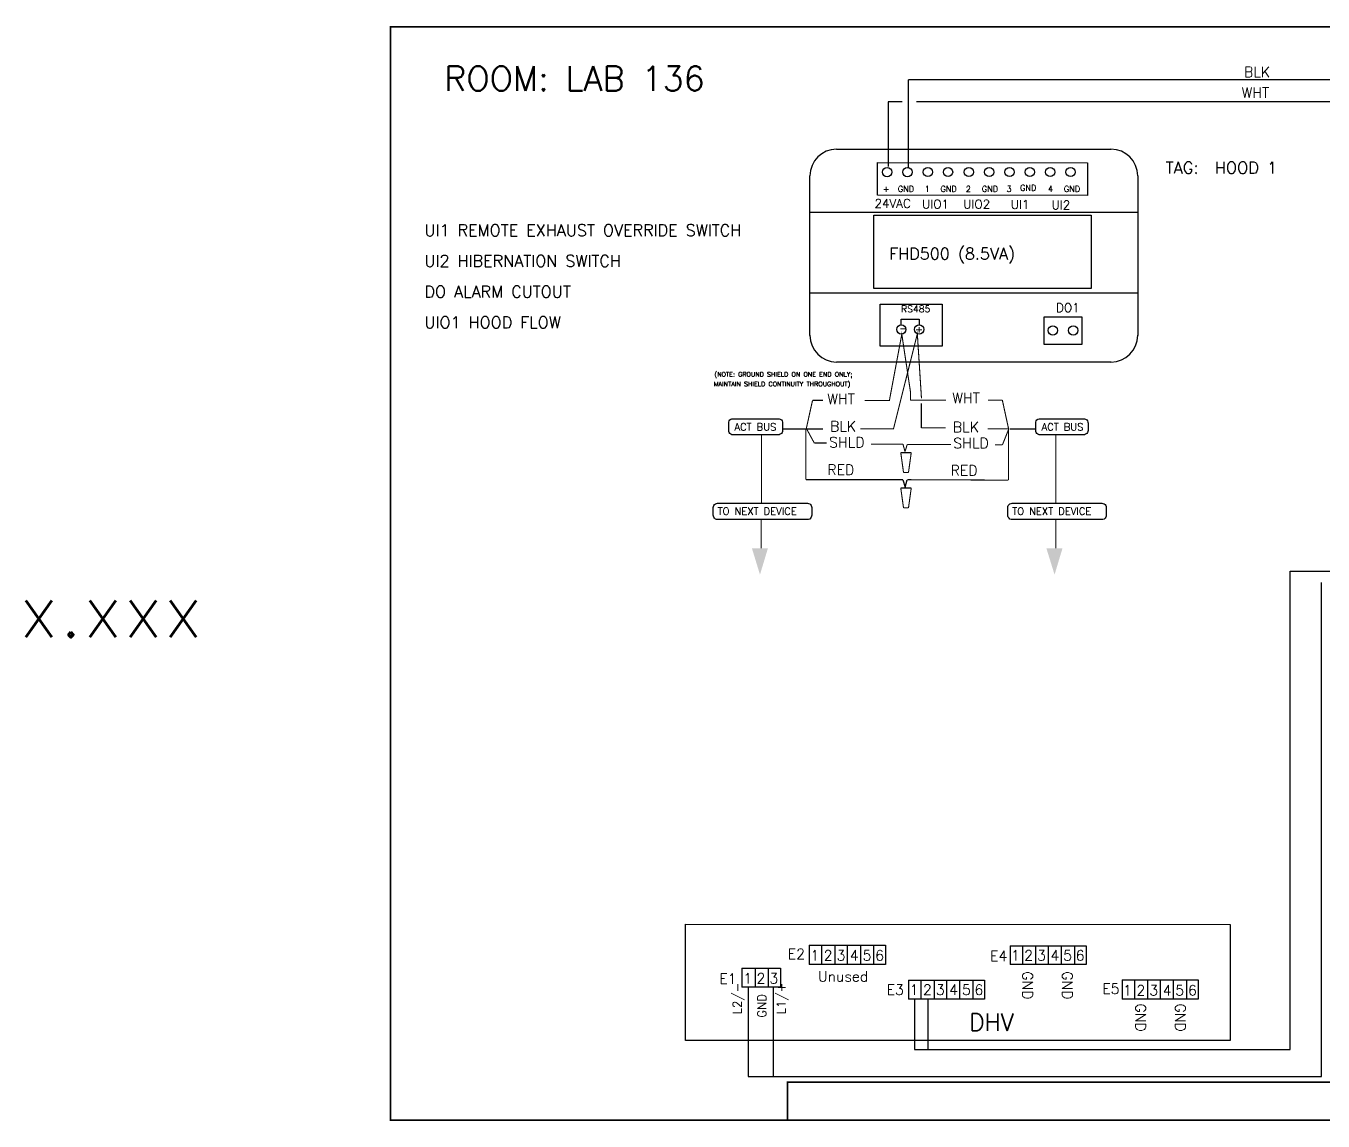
# Model space of a CAD drawing. Extents: x -251 to 1745, y 32 to 985.
# Drawn here: x -251 to 877, y 32 to 985 of the extents above; entities that cross this region are included whole.
import ezdxf
from ezdxf.enums import TextEntityAlignment as Align

# ---------------------------------------------------------------- set-up
doc = ezdxf.new("R2010")
doc.units = 0
doc.header["$LTSCALE"] = 96
doc.header["$MEASUREMENT"] = 0
for name, color, linetype in [('CSCP_2VLV_TRK_TO_PSW', 7, 'CONTINUOUS'), ('DHV', 7, 'CONTINUOUS'), ('FHD500', 7, 'CONTINUOUS'), ('ModelB', 30, 'CONTINUOUS'), ('Text', 7, 'CONTINUOUS')]:
    doc.layers.add(name, color=color, linetype=linetype)
doc.styles.add('Romans', font='romans.shx')
doc.styles.get("Standard").update_dxf_attribs({"font": 'ROMANS'})

msp = doc.modelspace()

# ---------------------------------------------------------------- hatches: boundary and pattern name
at = {"layer": 'CSCP_2VLV_TRK_TO_PSW', "lineweight": 0, "transparency": 33554687}
for points in [[(394, 530.4), (380.1, 530.4), (387.1, 507.5)], [(650.1, 530.4), (636.1, 530.4), (643.2, 507.5)]]:
    msp.add_hatch(color=7, dxfattribs=at).paths.add_polyline_path(points)

# ---------------------------------------------------------------- linework, layer by layer
at = {"layer": 'CSCP_2VLV_TRK_TO_PSW', "color": 7, "transparency": 33554687}
for p, q in [((406.8, 636.1), (407.2, 636.3)), ((672.3, 636.1), (672.7, 636.3))]:
    msp.add_line(p, q, dxfattribs=at)
at = {"layer": 'CSCP_2VLV_TRK_TO_PSW', "color": 7, "lineweight": 25, "transparency": 33554687}
for p, q in [((511.4, 590.1), (513.2, 583.7)), ((513.2, 583.7), (515.2, 590.1)), ((518.6, 582.8), (509.5, 582.8))]:
    msp.add_line(p, q, dxfattribs=at)
at = {"layer": 'CSCP_2VLV_TRK_TO_PSW', "color": 7, "const_width": 0.925}
for points in [[(474.4, 634.4), (503.2, 634.4), (523.9, 717), (527.5, 660.9)], [(478.1, 658.9), (499.6, 658.9), (510.4, 716.6), (517.9, 666.7)], [(517.9, 666.7), (517.9, 659.2)], [(432.8, 659.1), (441.8, 659.1)], [(517.9, 659.2), (548.9, 659.2)], [(527.4, 635.1), (527.4, 656.6)], [(597.8, 659.3), (585.4, 659.3)], [(427, 634.4), (427, 590.1)], [(427.5, 634.2), (442, 634.2)], [(548.6, 635.1), (527.4, 635.1)], [(603.1, 634.4), (585, 634.4)], [(603.1, 634.4), (603.1, 589.7)], [(620, 634.2), (604.3, 634.2)], [(532.1, 620.8), (553.2, 620.6)], [(597.9, 620.5), (591.5, 620.5)], [(427, 590.1), (511.4, 590.1)], [(603.1, 589.7), (515.2, 590.1)], [(388.2, 556), (388.2, 530.5)], [(644.2, 556), (644.2, 530.5)]]:
    msp.add_lwpolyline(points, dxfattribs=at)
at = {"layer": 'CSCP_2VLV_TRK_TO_PSW', "color": 7, "lineweight": 25, "transparency": 33554687, "const_width": 0.925}
for points in [[(432.8, 659.1), (427.4, 634.7)], [(597.8, 659.3), (603.3, 634)], [(434.3, 622), (427.4, 634.7)], [(597.9, 620.5), (603.3, 634)], [(483.5, 621), (511.4, 621)], [(511.4, 621), (513.2, 614.5)], [(513.2, 614.5), (515.1, 620.7)], [(515.1, 620.7), (516.6, 620.7)], [(516.6, 620.7), (532.1, 620.8)], [(518.6, 613.6), (509.5, 613.6)], [(509.5, 613.6), (511.9, 596.3)], [(516.2, 596.3), (518.6, 613.6)], [(511.9, 596.3), (514.2, 596.3)], [(514.2, 596.3), (516.2, 596.3)], [(509.5, 582.8), (511.9, 565.5)], [(516.2, 565.5), (518.6, 582.8)], [(511.9, 565.5), (514.2, 565.5)], [(514.2, 565.5), (516.2, 565.5)]]:
    msp.add_lwpolyline(points, dxfattribs=at)
at = {"layer": 'CSCP_2VLV_TRK_TO_PSW', "color": 7, "lineweight": 25, "transparency": 33554687}
for points in [[(406.8, 632.9), (406.7, 632), (406.4, 631.1), (405.8, 630.2), (404.7, 629.6), (403.8, 629.2), (402.9, 629), (363.8, 629), (362.7, 629.2), (361.7, 629.6), (360.9, 630.2), (360.3, 631.1), (360, 632), (359.9, 632.9), (359.9, 639.2), (360, 640.1), (360.3, 641.3), (360.9, 642.1), (361.7, 642.7), (362.7, 643), (363.8, 643.1), (402.9, 643.1), (403.8, 643), (404.7, 642.7), (405.8, 642.1), (406.4, 641.3), (406.7, 640.1), (406.8, 639.2)], [(672.3, 632.9), (672.2, 632), (671.9, 631.1), (671.3, 630.2), (670.2, 629.6), (669.3, 629.2), (668.4, 629), (630.7, 629), (629.7, 629.2), (628.6, 629.6), (627.9, 630.2), (627.3, 631.1), (627, 632), (626.8, 632.9), (626.8, 639.2), (627, 640.1), (627.3, 641.3), (627.9, 642.1), (628.6, 642.7), (629.7, 643), (630.7, 643.1), (668.4, 643.1), (669.3, 643), (670.2, 642.7), (671.3, 642.1), (671.9, 641.3), (672.2, 640.1), (672.3, 639.2)], [(346.5, 565.8), (346.6, 566.7), (346.9, 567.7), (347.5, 568.6), (348.3, 569.2), (349.3, 569.5), (350.2, 569.7), (428.3, 569.7), (429.2, 569.5), (430.4, 569.2), (431.1, 568.6), (431.7, 567.7), (432, 566.7), (432.2, 565.8), (432.2, 559.3), (432, 558.4), (431.7, 557.5), (431.1, 556.6), (430.4, 555.9), (429.2, 555.6), (428.3, 555.4), (350.2, 555.4), (349.3, 555.6), (348.3, 555.9), (347.5, 556.6), (346.9, 557.5), (346.6, 558.4), (346.5, 559.3)], [(602.5, 565.8), (602.7, 566.7), (603, 567.7), (603.6, 568.6), (604.3, 569.2), (605.4, 569.5), (606.3, 569.7), (684.3, 569.7), (685.2, 569.5), (686.4, 569.2), (687.2, 568.6), (687.8, 567.7), (688.1, 566.7), (688.2, 565.8), (688.2, 559.3), (688.1, 558.4), (687.8, 557.5), (687.2, 556.6), (686.4, 555.9), (685.2, 555.6), (684.3, 555.4), (606.3, 555.4), (605.4, 555.6), (604.3, 555.9), (603.6, 556.6), (603, 557.5), (602.7, 558.4), (602.5, 559.3)]]:
    msp.add_lwpolyline(points, close=True, dxfattribs=at)
at = {"layer": 'CSCP_2VLV_TRK_TO_PSW', "color": 7, "linetype": 'Continuous', "const_width": 0.925}
msp.add_lwpolyline([(427.5, 634.2), (406.8, 634.2)], dxfattribs=at)
at = {"layer": 'CSCP_2VLV_TRK_TO_PSW', "const_width": 0.925}
for points in [[(620, 634.2), (626.6, 634.2)], [(388.4, 629), (388.4, 569.3)], [(644.4, 629), (644.4, 569.3)]]:
    msp.add_lwpolyline(points, dxfattribs=at)
at = {"layer": 'CSCP_2VLV_TRK_TO_PSW', "color": 7, "transparency": 33554687, "const_width": 0.925}
msp.add_lwpolyline([(434.3, 622), (445, 622)], dxfattribs=at)
at = {"layer": 'DHV'}
for p, q in [((848.1, 94.6), (848.1, 510.6)), ((848.1, 510.6), (1233.2, 510.6)), ((875.2, 71), (875.2, 500.6)), ((521.5, 94.6), (848.1, 94.6)), ((376.9, 71), (875.2, 71))]:
    msp.add_line(p, q, dxfattribs=at)
at = {"layer": 'DHV', "color": 0, "linetype": 'Continuous'}
for p, q in [((322.3, 102.2), (322.3, 203.6)), ((322.3, 203.6), (795.8, 203.1)), ((795.8, 203.1), (795.8, 102.2)), ((795.8, 102.2), (322.3, 102.2))]:
    msp.add_line(p, q, dxfattribs=at)
at = {"layer": 'DHV', "color": 7}
for p, q in [((430, 185.1), (496.1, 185.1)), ((604.6, 184.8), (670.7, 184.8))]:
    msp.add_line(p, q, dxfattribs=at)
at = {"layer": 'DHV', "color": 0}
for p, q in [((430, 185.1), (430, 168.5)), ((440.6, 185.1), (440.6, 168.5)), ((452.1, 185.1), (452.1, 168.5)), ((463, 185.1), (463, 168.5)), ((474.4, 185.1), (474.4, 168.5)), ((485.9, 185.1), (485.9, 168.5)), ((496.1, 185.1), (496.1, 168.5)), ((604.6, 184.8), (604.6, 168.3)), ((615.2, 184.8), (615.2, 168.3)), ((626.7, 184.8), (626.7, 168.3)), ((637.5, 184.8), (637.5, 168.3)), ((649, 184.8), (649, 168.3)), ((660.5, 184.8), (660.5, 168.3)), ((670.7, 184.8), (670.7, 168.3)), ((371.4, 165.2), (371.4, 148.6)), ((371.4, 165.2), (404.9, 165.2)), ((382.8, 165.2), (382.8, 148.6)), ((394.3, 165.2), (394.3, 148.6)), ((404.9, 165.2), (404.9, 148.6)), ((496.1, 168.5), (430, 168.5)), ((670.7, 168.3), (604.6, 168.3)), ((404.5, 148.6), (371.4, 148.6)), ((376.9, 148.5), (376.9, 71)), ((398.5, 148.2), (398.5, 71)), ((516.3, 154.8), (582.4, 154.8)), ((516.3, 154.8), (516.3, 138.2)), ((526.9, 154.8), (526.9, 138.2)), ((538.4, 154.8), (538.4, 138.2)), ((549.3, 154.8), (549.3, 138.2)), ((560.7, 154.8), (560.7, 138.2)), ((572.2, 154.8), (572.2, 138.2)), ((582.4, 154.8), (582.4, 138.2)), ((702, 155), (768.1, 155)), ((702, 155), (702, 138.4)), ((712.6, 155), (712.6, 138.4)), ((724.1, 155), (724.1, 138.4)), ((735, 155), (735, 138.4)), ((746.4, 155), (746.4, 138.4)), ((757.9, 155), (757.9, 138.4)), ((768.1, 155), (768.1, 138.4)), ((582.4, 138.2), (516.3, 138.2)), ((521.5, 138.3), (521.5, 94.6)), ((533, 138.3), (533, 94.6)), ((768.1, 138.4), (702, 138.4))]:
    msp.add_line(p, q, dxfattribs=at)
at = {"layer": 'FHD500'}
for p, q in [((516.3, 861.5), (516.3, 937.8)), ((1282.2, 937.8), (516.3, 937.8)), ((510.8, 918.8), (498.6, 918.8)), ((498.6, 918.8), (498.6, 862.6)), ((1269.3, 918.8), (523.2, 918.8))]:
    msp.add_line(p, q, dxfattribs=at)
at = {"layer": 'FHD500', "lineweight": 25}
for p, q in [((453.7, 877.6), (692.3, 877.6)), ((489.2, 865.9), (671.9, 865.6)), ((671.9, 865.6), (671.9, 837.4)), ((430.3, 715.6), (430.3, 854.3)), ((715.7, 854.3), (715.7, 715.6)), ((671.9, 837.4), (489.2, 837.7)), ((430.3, 822.7), (715.7, 822.7)), ((486.1, 756.3), (486.1, 820.1)), ((486.1, 820.1), (674.9, 820.1)), ((674.9, 820.1), (674.9, 756.3)), ((674.9, 756.3), (486.1, 756.3)), ((715.7, 752.3), (430.3, 752.3)), ((491.5, 706.1), (491.5, 742.8)), ((491.5, 742.8), (545.6, 742.8)), ((545.6, 742.8), (545.6, 706.1)), ((509.9, 725), (509.9, 729.7)), ((509.9, 729.7), (513.2, 729.7)), ((512.3, 729.7), (525.4, 729.7)), ((525.4, 729.7), (525.4, 724.8)), ((634.2, 707.8), (634.2, 731.8)), ((634.2, 731.8), (666.8, 731.8)), ((666.8, 731.8), (666.8, 707.8)), ((545.6, 706.1), (491.5, 706.1)), ((666.8, 707.8), (634.2, 707.8)), ((692.3, 692.3), (453.7, 692.3))]:
    msp.add_line(p, q, dxfattribs=at)
at = {"layer": 'FHD500', "transparency": 33554687}
msp.add_line((489.2, 837.7), (489.2, 865.9), dxfattribs=at)
at = {"layer": 'FHD500', "lineweight": 25}
for centre in [(497.6, 857.6), (515.3, 857.6), (533.1, 857.7), (550.6, 857.7), (568.7, 857.7), (586.4, 857.7), (604.1, 857.7), (621.7, 857.7), (639.4, 857.7), (657.1, 857.7), (510, 720.8), (525.5, 720.8), (641.7, 719.9), (659.4, 719.9)]:
    msp.add_circle(centre, 4.04, dxfattribs=at)
for centre, start, end in [((453.8, 854.3), 90.1272, 179.8728), ((692.2, 854.3), 0.1272, 89.8728), ((453.8, 715.7), 180.1272, 269.8728), ((692.2, 715.7), 270.1272, 359.8728)]:
    msp.add_arc(centre, 23.3, start, end, dxfattribs=at)
at = {"layer": 'ModelB', "const_width": 1.5}
msp.add_lwpolyline([(66, 984), (66, 33), (1545, 33), (1545, 984)], close=True, dxfattribs=at)
msp.add_lwpolyline([(1545, 66), (411, 66), (411, 33)], dxfattribs=at)

# ---------------------------------------------------------------- texts
at = {"layer": 'CSCP_2VLV_TRK_TO_PSW', "color": 7, "transparency": 33554687}
for s, height, p in [('WHT', 8.99, (554.3, 656.7)), ('WHT', 8.99, (445.7, 655.9)), ('ACT BUS', 6.34, (364.9, 632.8)), ('BLK', 8.99, (448, 632.1)), ('BLK', 8.99, (554.8, 631.4)), ('ACT BUS', 6.34, (631.9, 632.8)), ('SHLD', 8.99, (447.2, 618.1)), ('SHLD', 8.99, (555.2, 617.4)), ('RED', 8.99, (445.6, 594.2)), ('RED', 8.99, (552.8, 593.7)), ('TO NEXT DEVICE', 6.343, (350.3, 559.5)), ('TO NEXT DEVICE', 6.343, (606.4, 559.5))]:
    msp.add_text(s, height=height, dxfattribs=at).set_placement(p)
at = {"layer": 'DHV', "color": 7}
for s, height, p in [('E2', 8.94, (411.3, 173.2)), ('1', 8.94, (430.9, 171.9)), ('2', 8.94, (442.5, 171.9)), ('3', 8.94, (453.7, 171.9)), ('4', 8.94, (465.2, 171.9)), ('5', 8.94, (476.3, 171.9)), ('6', 8.94, (487.3, 171.9)), ('1', 8.94, (605.3, 171.9)), ('2', 8.94, (616.8, 171.9)), ('3', 8.94, (628, 171.9)), ('4', 8.94, (639.6, 171.9)), ('5', 8.94, (650.7, 171.9)), ('6', 8.94, (661.6, 171.9)), ('E4', 8.94, (587.2, 171.4)), ('E1', 8.94, (351.7, 151.6)), ('1', 8.94, (372.5, 151.9)), ('2', 8.94, (384.1, 151.9)), ('3', 8.94, (395.3, 151.9)), ('Unused', 8.94, (437.5, 153.6)), ('E3', 8.94, (497.2, 142)), ('1', 8.94, (517.2, 142)), ('2', 8.94, (528.8, 142)), ('3', 8.94, (540, 142)), ('4', 8.94, (551.6, 142)), ('5', 8.94, (562.7, 142)), ('6', 8.94, (573.6, 142)), ('E5', 8.94, (684.7, 142.9)), ('1', 8.94, (702.8, 141.5)), ('2', 8.94, (714.4, 141.5)), ('3', 8.94, (725.6, 141.5)), ('4', 8.94, (737.2, 141.5)), ('5', 8.94, (748.2, 141.5)), ('6', 8.94, (759.2, 141.5)), ('DHV', 14.87, (569, 110.8))]:
    msp.add_text(s, height=height, dxfattribs=at).set_placement(p)
for p in [(615.3, 162.5), (649.9, 162.5), (713.6, 134.5), (748.2, 134.5)]:
    msp.add_text('GND', height=8.94, rotation=270, dxfattribs=at).set_placement(p)
at = {"layer": 'DHV', "color": 0}
for s, p in [('L2/-', (371, 125.1)), ('L1/+', (409.3, 125.1)), ('GND', (392.5, 122.1))]:
    msp.add_text(s, height=7.54, rotation=90, dxfattribs=at).set_placement(p)
at = {"layer": 'FHD500', "transparency": 33554687}
for s, height, p in [('ROOM: LAB 136', 21.391, (112.7, 928.3)), ('TAG:  HOOD 1', 10.293, (739.7, 856.3)), ('GND', 5.16, (613.2, 841.4)), ('+', 5.16, (494, 840.4)), ('GND', 5.16, (506.9, 840.4)), ('1', 5.16, (530.3, 840.4)), ('GND', 5.16, (544, 840.4)), ('2', 5.16, (566, 840.4)), ('GND', 5.16, (579.9, 840.4)), ('3', 5.16, (601.4, 840.4)), ('4', 5.16, (637.5, 840.4)), ('GND', 5.16, (651.3, 840.4)), ('24VAC', 7.59, (486.7, 826.6)), ('UIO1', 7.59, (528, 826)), ('UIO2', 7.59, (563.8, 825.9)), ('UI1', 7.59, (605.1, 825.7)), ('UI2', 7.59, (640.6, 825.2)), ('UI1 REMOTE EXHAUST OVERRIDE SWITCH', 10.171, (95.4, 802)), ('FHD500 (8.5VA)', 10.171, (499.4, 781.6)), ('UI2 HIBERNATION SWITCH', 10.171, (95.4, 775.3)), ('DO ALARM CUTOUT', 10.171, (95.4, 748.5)), ('RS485', 5.87, (509.8, 735.7)), ('DO1', 7.59, (644.5, 735.9)), ('UIO1 HOOD FLOW', 10.171, (95.4, 721.8)), ('-', 5.87, (508.4, 718.9)), ('(NOTE: GROUND SHIELD ON ONE END ONLY;', 4.04, (347.5, 679.7)), ('MAINTAIN SHIELD CONTINUITY THROUGHOUT)', 4.04, (346.9, 671.3))]:
    msp.add_text(s, height=height, dxfattribs=at).set_placement(p)
at = {"layer": 'FHD500', "color": 7, "transparency": 33554687}
for s, p in [('BLK', (807.9, 940.2)), ('WHT', (805.9, 922.2))]:
    msp.add_text(s, height=8.99, dxfattribs=at).set_placement(p)
at = {"layer": 'FHD500', "transparency": 33554687}
msp.add_text('+', height=6, rotation=270, dxfattribs=at).set_placement((522.8, 723.7))
at = {"layer": 'Text', "style": 'Romans'}
msp.add_text('x.xxx', height=48, dxfattribs=at).set_placement((-177, 477), align=Align.MIDDLE)

doc.saveas('drawing.dxf')
